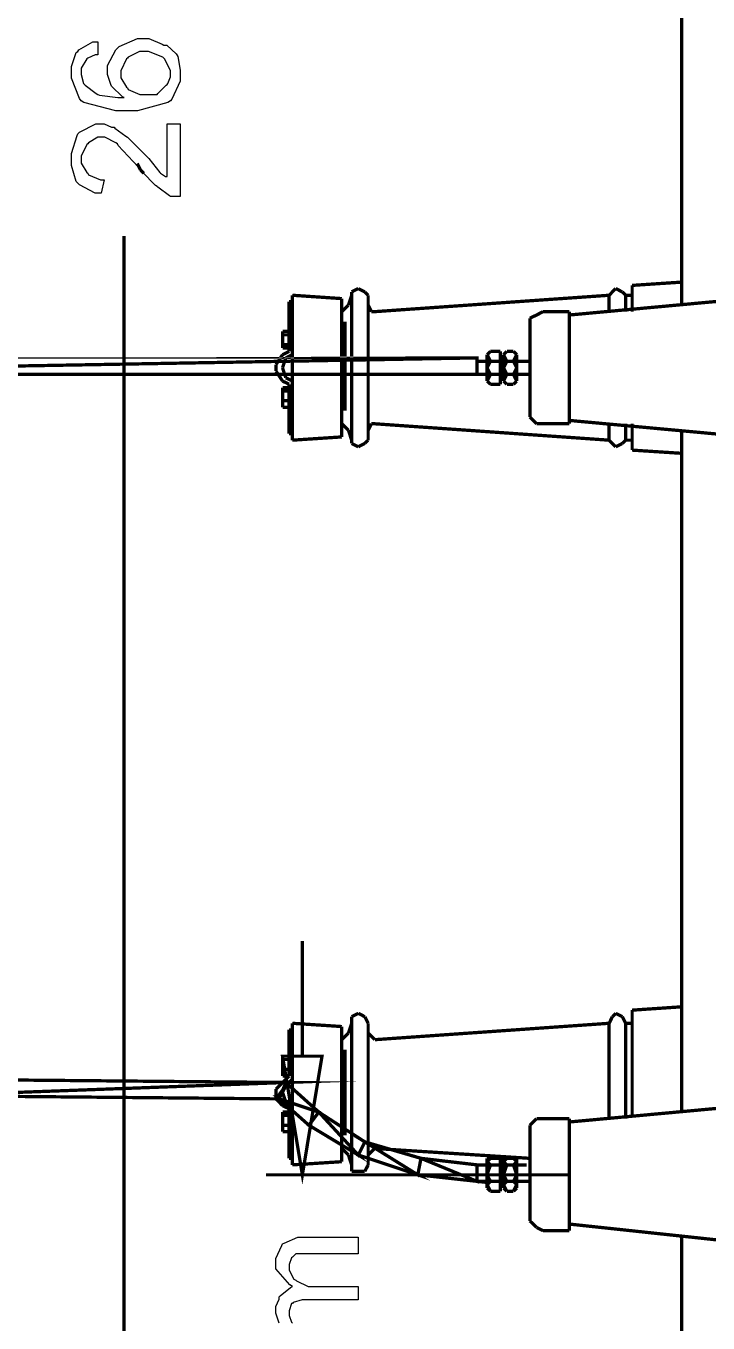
# Model space of a CAD drawing. Header units: metres. Extents: x -593 to 248, y 430 to 1024.
# Drawn here: x -502.99 to -494.22, y 603.92 to 620.61 of the extents above; entities that cross this region are included whole.
import ezdxf

# ---------------------------------------------------------------- set-up
doc = ezdxf.new("R2010")
doc.units = ezdxf.units.M
doc.header["$MEASUREMENT"] = 0
for name, color, linetype in [('C00-00-00-BLACK', 7, 'Continuous'), ('C00-00-FF', 5, 'Continuous'), ('C00-7E-FF', 150, 'Continuous'), ('CFF-00-00', 1, 'Continuous'), ('CFF-7E-00', 30, 'Continuous')]:
    doc.layers.add(name, color=color, linetype=linetype)

msp = doc.modelspace()

# ---------------------------------------------------------------- linework, layer by layer
at = {"layer": 'C00-00-00-BLACK', "const_width": 0.0423}
for points in [[(-494.565, 617.018), (-494.565, 625.749)], [(-494.565, 617.314), (-495.2, 617.272)], [(-495.2, 616.934), (-495.2, 617.272)], [(-499.568, 617.145), (-498.933, 617.102)], [(-499.568, 615.28), (-499.568, 617.145)], [(-498.806, 617.145), (-498.848, 617.018)], [(-498.721, 617.231), (-498.806, 617.188)], [(-498.806, 617.188), (-498.806, 617.145)], [(-498.806, 615.28), (-498.806, 617.145)], [(-498.637, 617.188), (-498.721, 617.231)], [(-498.594, 617.145), (-498.637, 617.188)], [(-498.594, 617.145), (-498.594, 617.018)], [(-498.594, 615.28), (-498.594, 617.145)], [(-495.496, 617.145), (-498.508, 616.934)], [(-496.006, 616.891), (-493.25, 617.145)], [(-495.454, 617.188), (-495.496, 617.145)], [(-495.496, 616.934), (-495.496, 617.145)], [(-495.411, 617.231), (-495.454, 617.188)], [(-495.327, 617.188), (-495.411, 617.231)], [(-495.284, 617.145), (-495.327, 617.188)], [(-495.2, 617.145), (-495.284, 617.145)], [(-495.284, 616.934), (-495.284, 617.145)], [(-499.568, 617.061), (-499.61, 617.061)], [(-499.61, 616.423), (-499.61, 617.061)], [(-498.933, 615.322), (-498.933, 617.102)], [(-498.848, 617.018), (-498.933, 616.934)], [(-498.594, 617.018), (-498.552, 616.934)], [(-498.89, 615.661), (-498.89, 616.806)], [(-498.594, 615.661), (-498.594, 616.806)], [(-498.552, 616.934), (-498.508, 616.934)], [(-496.429, 616.891), (-496.515, 616.849)], [(-496.515, 616.849), (-496.515, 616.722)], [(-496.345, 616.934), (-496.429, 616.891)], [(-496.006, 616.934), (-496.345, 616.934)], [(-496.006, 616.934), (-496.006, 615.491)], [(-499.695, 616.679), (-499.695, 616.636)], [(-499.695, 616.679), (-499.61, 616.679)], [(-499.695, 616.466), (-499.695, 616.679)], [(-499.695, 616.636), (-499.61, 616.636)], [(-499.695, 616.51), (-499.695, 616.636)], [(-496.515, 615.704), (-496.515, 616.722)], [(-499.695, 616.51), (-499.695, 616.466)], [(-499.61, 616.51), (-499.695, 616.51)], [(-499.695, 616.466), (-499.653, 616.466)], [(-499.695, 616.466), (-499.61, 616.466)], [(-499.695, 616.38), (-499.779, 616.253)], [(-499.61, 616.423), (-499.695, 616.38)], [(-499.653, 616.339), (-499.695, 616.211)], [(-499.568, 616.38), (-499.653, 616.339)], [(-498.933, 616.127), (-498.933, 616.296)], [(-498.933, 616.127), (-498.933, 616.296)], [(-497.194, 616.296), (-497.194, 616.127)], [(-497.194, 616.296), (-497.065, 616.296)], [(-497.194, 616.127), (-497.194, 616.296)], [(-497.022, 616.423), (-497.065, 616.38)], [(-497.022, 616.423), (-497.065, 616.38)], [(-497.065, 616.38), (-497.065, 616.041)], [(-497.065, 616.38), (-497.022, 616.296)], [(-497.022, 616.296), (-497.065, 616.211)], [(-496.895, 616.423), (-497.022, 616.423)], [(-497.022, 616.296), (-496.895, 616.296)], [(-497.022, 616.296), (-496.895, 616.296)], [(-496.895, 616.38), (-496.895, 616.423)], [(-496.895, 616.423), (-496.895, 616.38)], [(-496.895, 616.38), (-496.895, 616.041)], [(-496.895, 616.296), (-496.895, 616.38)], [(-496.895, 616.211), (-496.895, 616.296)], [(-496.895, 616.296), (-496.854, 616.296)], [(-496.895, 616.296), (-496.854, 616.296)], [(-496.811, 616.423), (-496.854, 616.38)], [(-496.811, 616.423), (-496.854, 616.38)], [(-496.854, 616.38), (-496.854, 616.041)], [(-496.854, 616.38), (-496.811, 616.296)], [(-496.811, 616.296), (-496.854, 616.211)], [(-496.726, 616.423), (-496.811, 616.423)], [(-496.811, 616.296), (-496.726, 616.296)], [(-496.811, 616.296), (-496.726, 616.296)], [(-496.684, 616.38), (-496.726, 616.423)], [(-496.726, 616.423), (-496.684, 616.38)], [(-496.726, 616.296), (-496.684, 616.38)], [(-496.684, 616.211), (-496.726, 616.296)], [(-496.684, 616.38), (-496.684, 616.041)], [(-496.684, 616.296), (-496.515, 616.296)], [(-499.779, 616.253), (-499.779, 616.169)], [(-499.779, 616.169), (-499.695, 616.041)], [(-499.695, 616.211), (-499.653, 616.084)], [(-497.194, 616.127), (-497.065, 616.127)], [(-497.065, 616.211), (-497.022, 616.127)], [(-497.022, 616.127), (-497.065, 616.041)], [(-497.022, 616.127), (-496.895, 616.127)], [(-497.022, 616.127), (-496.895, 616.127)], [(-496.895, 616.127), (-496.895, 616.211)], [(-496.895, 616.127), (-496.854, 616.127)], [(-496.895, 616.041), (-496.895, 616.127)], [(-496.895, 616.127), (-496.854, 616.127)], [(-496.854, 616.211), (-496.811, 616.127)], [(-496.811, 616.127), (-496.854, 616.041)], [(-496.811, 616.127), (-496.726, 616.127)], [(-496.811, 616.127), (-496.726, 616.127)], [(-496.726, 616.127), (-496.684, 616.211)], [(-496.684, 616.041), (-496.726, 616.127)], [(-496.684, 616.127), (-496.515, 616.127)], [(-499.695, 616.041), (-499.61, 616)], [(-499.695, 615.957), (-499.61, 615.957)], [(-499.695, 615.957), (-499.695, 615.914)], [(-499.695, 615.957), (-499.653, 615.957)], [(-499.695, 615.704), (-499.695, 615.957)], [(-499.653, 616.084), (-499.568, 616.041)], [(-499.61, 615.365), (-499.61, 616)], [(-497.065, 616.041), (-497.022, 616)], [(-497.022, 616), (-497.065, 616.041)], [(-496.895, 616), (-497.022, 616)], [(-496.895, 616), (-496.895, 616.041)], [(-496.895, 616), (-496.895, 616.041)], [(-496.854, 616.041), (-496.811, 616)], [(-496.811, 616), (-496.854, 616.041)], [(-496.726, 616), (-496.811, 616)], [(-496.726, 616), (-496.684, 616.041)], [(-496.726, 616), (-496.684, 616.041)], [(-499.695, 615.914), (-499.61, 615.914)], [(-499.695, 615.914), (-499.695, 615.788)], [(-499.695, 615.788), (-499.61, 615.788)], [(-499.695, 615.788), (-499.695, 615.704)], [(-499.695, 615.704), (-499.61, 615.704)], [(-496.515, 615.704), (-496.515, 615.577)], [(-498.848, 615.407), (-498.933, 615.491)], [(-498.594, 615.407), (-498.552, 615.491)], [(-498.552, 615.491), (-498.508, 615.491)], [(-495.496, 615.28), (-498.508, 615.491)], [(-496.515, 615.577), (-496.429, 615.491)], [(-496.429, 615.491), (-496.345, 615.491)], [(-496.006, 615.491), (-496.345, 615.491)], [(-496.006, 615.534), (-493.25, 615.28)], [(-495.496, 615.28), (-495.496, 615.491)], [(-495.284, 615.28), (-495.284, 615.491)], [(-495.2, 615.152), (-495.2, 615.491)], [(-499.568, 615.365), (-499.61, 615.365)], [(-499.568, 615.28), (-498.933, 615.322)], [(-498.806, 615.28), (-498.848, 615.407)], [(-498.806, 615.28), (-498.806, 615.238)], [(-498.637, 615.238), (-498.594, 615.28)], [(-498.594, 615.28), (-498.594, 615.407)], [(-495.496, 615.28), (-495.454, 615.238)], [(-495.327, 615.238), (-495.284, 615.28)], [(-495.2, 615.28), (-495.284, 615.28)], [(-494.565, 606.633), (-494.565, 615.407)], [(-498.806, 615.238), (-498.721, 615.195)], [(-498.721, 615.195), (-498.637, 615.238)], [(-495.454, 615.238), (-495.411, 615.195)], [(-495.411, 615.195), (-495.327, 615.238)], [(-494.565, 615.111), (-495.2, 615.152)], [(-494.565, 607.988), (-495.2, 607.945)], [(-495.2, 606.591), (-495.2, 607.945)], [(-499.568, 607.776), (-498.933, 607.734)], [(-499.568, 605.954), (-499.568, 607.776)], [(-498.806, 607.776), (-498.848, 607.649)], [(-498.721, 607.904), (-498.806, 607.861)], [(-498.806, 607.861), (-498.806, 607.776)], [(-498.806, 605.954), (-498.806, 607.776)], [(-498.637, 607.861), (-498.721, 607.904)], [(-498.594, 607.776), (-498.637, 607.861)], [(-498.594, 607.776), (-498.594, 607.649)], [(-498.594, 605.954), (-498.594, 607.776)], [(-495.496, 607.776), (-498.508, 607.565)], [(-495.454, 607.861), (-495.496, 607.776)], [(-495.496, 606.549), (-495.496, 607.776)], [(-495.411, 607.904), (-495.454, 607.861)], [(-495.327, 607.861), (-495.411, 607.904)], [(-495.284, 607.776), (-495.327, 607.861)], [(-495.2, 607.776), (-495.284, 607.776)], [(-495.284, 606.549), (-495.284, 607.776)], [(-499.568, 607.692), (-499.61, 607.692)], [(-499.61, 607.099), (-499.61, 607.692)], [(-498.933, 605.995), (-498.933, 607.734)], [(-498.848, 607.649), (-498.933, 607.565)], [(-498.594, 607.649), (-498.508, 607.565)], [(-498.89, 606.334), (-498.89, 607.438)], [(-498.594, 606.334), (-498.594, 607.438)], [(-499.695, 607.353), (-499.61, 607.353)], [(-499.695, 607.142), (-499.695, 607.353)], [(-499.695, 607.353), (-499.695, 607.099)], [(-499.695, 607.353), (-499.653, 607.353)], [(-499.695, 607.31), (-499.61, 607.31)], [(-499.695, 607.183), (-499.61, 607.183)], [(-499.695, 607.099), (-499.695, 607.142)], [(-499.695, 607.099), (-499.61, 607.099)], [(-499.61, 607.099), (-499.695, 607.014)], [(-499.695, 607.014), (-499.779, 606.93)], [(-499.779, 606.803), (-499.653, 606.972)], [(-499.779, 606.93), (-499.779, 606.803)], [(-499.653, 606.972), (-499.695, 606.887)], [(-499.568, 607.056), (-499.653, 606.972)], [(-499.779, 606.803), (-499.695, 606.717)], [(-499.695, 606.887), (-499.653, 606.76)], [(-499.653, 606.76), (-499.568, 606.717)], [(-496.006, 606.506), (-493.25, 606.76)], [(-499.695, 606.717), (-499.61, 606.676)], [(-499.695, 606.633), (-499.653, 606.633)], [(-499.695, 606.633), (-499.695, 606.591)], [(-499.695, 606.633), (-499.61, 606.633)], [(-499.695, 606.421), (-499.695, 606.633)], [(-499.695, 606.591), (-499.61, 606.591)], [(-499.695, 606.591), (-499.695, 606.464)], [(-499.61, 606.038), (-499.61, 606.676)], [(-499.695, 606.38), (-499.695, 606.464)], [(-499.695, 606.464), (-499.61, 606.464)], [(-499.695, 606.421), (-499.695, 606.38)], [(-496.429, 606.549), (-496.515, 606.464)], [(-496.515, 606.464), (-496.515, 606.334)], [(-496.345, 606.549), (-496.429, 606.549)], [(-496.006, 606.549), (-496.345, 606.549)], [(-496.006, 605.107), (-496.006, 606.549)], [(-499.695, 606.38), (-499.61, 606.38)], [(-496.515, 605.319), (-496.515, 606.334)], [(-498.848, 606.081), (-498.933, 606.165)], [(-498.594, 606.081), (-498.552, 606.122)], [(-498.552, 606.122), (-498.508, 606.165)], [(-496.515, 606.038), (-498.508, 606.165)], [(-499.568, 606.038), (-499.61, 606.038)], [(-499.568, 605.954), (-498.933, 605.995)], [(-498.806, 605.954), (-498.848, 606.081)], [(-498.806, 605.954), (-498.806, 605.869)], [(-498.637, 605.869), (-498.594, 605.954)], [(-498.594, 605.954), (-498.594, 606.081)], [(-497.194, 605.742), (-497.194, 605.954)], [(-497.194, 605.954), (-497.065, 605.954)], [(-497.194, 605.742), (-497.194, 605.954)], [(-497.065, 606.038), (-497.065, 605.656)], [(-497.065, 606.038), (-497.022, 606.038)], [(-497.022, 606.038), (-497.065, 605.995)], [(-497.065, 605.995), (-497.022, 605.954)], [(-497.022, 605.954), (-497.065, 605.826)], [(-496.895, 606.038), (-497.022, 606.038)], [(-497.022, 605.954), (-496.895, 605.954)], [(-497.022, 605.954), (-496.895, 605.954)], [(-496.895, 606.038), (-496.895, 605.656)], [(-496.895, 606.038), (-496.854, 606.038)], [(-496.895, 605.995), (-496.895, 606.038)], [(-496.895, 605.954), (-496.895, 605.995)], [(-496.895, 605.826), (-496.895, 605.954)], [(-496.895, 605.954), (-496.854, 605.954)], [(-496.895, 605.954), (-496.854, 605.954)], [(-496.854, 606.038), (-496.854, 605.656)], [(-496.854, 606.038), (-496.811, 606.038)], [(-496.811, 606.038), (-496.854, 605.995)], [(-496.854, 605.995), (-496.811, 605.954)], [(-496.811, 605.954), (-496.854, 605.826)], [(-496.726, 606.038), (-496.811, 606.038)], [(-496.811, 605.954), (-496.726, 605.954)], [(-496.811, 605.954), (-496.726, 605.954)], [(-496.726, 606.038), (-496.684, 606.038)], [(-496.684, 605.995), (-496.726, 606.038)], [(-496.726, 605.954), (-496.684, 605.995)], [(-496.684, 605.826), (-496.726, 605.954)], [(-496.684, 606.038), (-496.684, 605.656)], [(-496.684, 605.954), (-496.557, 605.954)], [(-498.806, 605.869), (-498.721, 605.869)], [(-498.721, 605.869), (-498.637, 605.869)], [(-497.065, 605.826), (-497.022, 605.742)], [(-496.895, 605.742), (-496.895, 605.826)], [(-496.854, 605.826), (-496.811, 605.742)], [(-496.726, 605.742), (-496.684, 605.826)], [(-497.194, 605.742), (-497.065, 605.742)], [(-497.022, 605.742), (-497.065, 605.699)], [(-497.065, 605.699), (-497.022, 605.615)], [(-497.065, 605.656), (-497.022, 605.615)], [(-497.022, 605.742), (-496.895, 605.742)], [(-497.022, 605.742), (-496.895, 605.742)], [(-496.895, 605.615), (-497.022, 605.615)], [(-496.895, 605.742), (-496.854, 605.742)], [(-496.895, 605.699), (-496.895, 605.742)], [(-496.895, 605.742), (-496.854, 605.742)], [(-496.895, 605.615), (-496.895, 605.699)], [(-496.895, 605.656), (-496.895, 605.615)], [(-496.811, 605.742), (-496.854, 605.699)], [(-496.854, 605.699), (-496.811, 605.615)], [(-496.854, 605.656), (-496.811, 605.615)], [(-496.811, 605.742), (-496.726, 605.742)], [(-496.811, 605.742), (-496.726, 605.742)], [(-496.726, 605.615), (-496.811, 605.615)], [(-496.684, 605.699), (-496.726, 605.742)], [(-496.726, 605.615), (-496.684, 605.699)], [(-496.684, 605.656), (-496.726, 605.615)], [(-496.684, 605.742), (-496.515, 605.742)], [(-496.515, 605.319), (-496.515, 605.233)], [(-496.515, 605.233), (-496.429, 605.149)], [(-496.429, 605.149), (-496.345, 605.107)], [(-496.345, 605.107), (-496.006, 605.107)], [(-496.006, 605.192), (-493.25, 604.896)], [(-494.565, 603.749), (-494.565, 605.022)]]:
    msp.add_lwpolyline(points, dxfattribs=at)
at = {"layer": 'C00-00-FF', "const_width": 0.0423}
for points in [[(-501.563, 618.841), (-501.52, 618.756)], [(-501.52, 618.756), (-501.478, 618.715)]]:
    msp.add_lwpolyline(points, dxfattribs=at)
at = {"layer": 'C00-7E-FF', "const_width": 0.0423}
for points in [[(-501.732, 590.779), (-501.732, 617.907)], [(-499.44, 607.353), (-499.44, 608.837)], [(-496.006, 605.826), (-499.906, 605.826)]]:
    msp.add_lwpolyline(points, dxfattribs=at)
msp.add_lwpolyline([(-499.695, 607.353), (-499.187, 607.353), (-499.44, 605.826), (-499.695, 607.353)], close=True, dxfattribs=at)
at = {"layer": 'C00-7E-FF'}
msp.add_lwpolyline([(-499.695, 607.353), (-499.187, 607.353), (-499.44, 605.826), (-499.695, 607.353)], close=True, dxfattribs=at)
at = {"layer": 'CFF-00-00', "const_width": 0.0423}
for points in [[(-497.194, 616.127), (-497.194, 616.339), (-509.195, 616.127), (-497.194, 616.127)], [(-497.194, 616.339), (-509.195, 616.127), (-509.195, 616.339), (-497.194, 616.339)], [(-499.737, 606.803), (-499.653, 607.014), (-504.232, 606.845), (-499.737, 606.803)], [(-499.653, 607.014), (-504.232, 606.845), (-504.232, 607.056), (-499.653, 607.014)], [(-499.229, 606.633), (-499.737, 606.803), (-499.653, 607.014), (-499.229, 606.633)], [(-499.356, 606.464), (-499.229, 606.633), (-499.737, 606.803), (-499.356, 606.464)], [(-499.356, 606.464), (-499.229, 606.633), (-498.721, 606.081), (-499.356, 606.464)], [(-499.229, 606.633), (-498.721, 606.081), (-498.637, 606.25), (-499.229, 606.633)], [(-498.637, 606.25), (-497.956, 605.826), (-497.915, 606.038), (-498.637, 606.25)], [(-498.721, 606.081), (-498.637, 606.25), (-497.956, 605.826), (-498.721, 606.081)], [(-497.915, 606.038), (-497.194, 605.742), (-497.194, 605.954), (-497.915, 606.038)], [(-497.956, 605.826), (-497.915, 606.038), (-497.194, 605.742), (-497.956, 605.826)]]:
    msp.add_lwpolyline(points, close=True, dxfattribs=at)
at = {"layer": 'CFF-00-00'}
for points in [[(-497.194, 616.127), (-497.194, 616.339), (-509.195, 616.127), (-497.194, 616.127)], [(-497.194, 616.339), (-509.195, 616.127), (-509.195, 616.339), (-497.194, 616.339)], [(-499.653, 607.014), (-504.232, 606.845), (-504.232, 607.056), (-499.653, 607.014)], [(-499.737, 606.803), (-499.653, 607.014), (-504.232, 606.845), (-499.737, 606.803)], [(-499.229, 606.633), (-499.737, 606.803), (-499.653, 607.014), (-499.229, 606.633)], [(-499.356, 606.464), (-499.229, 606.633), (-499.737, 606.803), (-499.356, 606.464)], [(-499.356, 606.464), (-499.229, 606.633), (-498.721, 606.081), (-499.356, 606.464)], [(-499.229, 606.633), (-498.721, 606.081), (-498.637, 606.25), (-499.229, 606.633)], [(-498.721, 606.081), (-498.637, 606.25), (-497.956, 605.826), (-498.721, 606.081)], [(-498.637, 606.25), (-497.956, 605.826), (-497.915, 606.038), (-498.637, 606.25)], [(-497.956, 605.826), (-497.915, 606.038), (-497.194, 605.742), (-497.956, 605.826)], [(-497.915, 606.038), (-497.194, 605.742), (-497.194, 605.954), (-497.915, 606.038)]]:
    msp.add_lwpolyline(points, close=True, dxfattribs=at)
at = {"layer": 'CFF-7E-00'}
for points in [[(-502.071, 620.407), (-502.071, 620.239), (-502.103, 620.239), (-502.198, 620.196), (-502.198, 620.196), (-502.209, 620.186), (-502.282, 620.066), (-502.282, 620.027), (-502.282, 619.985), (-502.252, 619.868), (-502.241, 619.857), (-502.231, 619.847), (-502.093, 619.741), (-502.071, 619.73), (-502.05, 619.72), (-501.812, 619.688), (-501.732, 619.688), (-501.754, 619.699), (-501.892, 619.836), (-501.902, 619.857), (-501.902, 619.857), (-501.944, 619.985), (-501.944, 620.027), (-501.944, 620.101), (-501.839, 620.302), (-501.817, 620.323), (-501.797, 620.345), (-501.558, 620.45), (-501.478, 620.45), (-501.415, 620.45), (-501.244, 620.377), (-501.222, 620.365), (-501.181, 620.365), (-501.064, 620.25), (-501.052, 620.239), (-501.043, 620.218), (-501.01, 620.043), (-501.01, 619.984), (-501.01, 619.9), (-501.116, 619.668), (-501.137, 619.646), (-501.169, 619.626), (-501.56, 619.518), (-501.689, 619.518), (-501.838, 619.518), (-502.25, 619.626), (-502.282, 619.646), (-502.304, 619.678), (-502.41, 619.939), (-502.41, 620.027), (-502.41, 620.09), (-502.346, 620.27), (-502.325, 620.28), (-502.315, 620.302), (-502.133, 620.407), (-502.071, 620.407)], [(-501.478, 619.73), (-501.436, 619.73), (-501.339, 619.73), (-501.306, 619.73), (-501.297, 619.741), (-501.19, 619.847), (-501.179, 619.857), (-501.17, 619.868), (-501.137, 619.955), (-501.137, 619.984), (-501.137, 620.038), (-501.213, 620.186), (-501.222, 620.196), (-501.233, 620.207), (-501.418, 620.28), (-501.478, 620.28), (-501.532, 620.28), (-501.68, 620.207), (-501.689, 620.196), (-501.7, 620.186), (-501.775, 620.035), (-501.775, 619.984), (-501.775, 619.942), (-501.7, 619.825), (-501.689, 619.814), (-501.68, 619.793), (-501.529, 619.73), (-501.478, 619.73)], [(-501.179, 619.349), (-501.01, 619.349), (-501.01, 618.415), (-501.042, 618.415), (-501.113, 618.415), (-501.137, 618.415), (-501.148, 618.426), (-501.297, 618.534), (-501.306, 618.545), (-501.328, 618.556), (-501.499, 618.735), (-501.52, 618.756), (-501.553, 618.799), (-501.808, 619.074), (-501.817, 619.095), (-501.839, 619.106), (-501.981, 619.18), (-502.028, 619.18), (-502.071, 619.18), (-502.188, 619.106), (-502.198, 619.095), (-502.209, 619.085), (-502.282, 618.935), (-502.282, 618.884), (-502.282, 618.843), (-502.209, 618.726), (-502.198, 618.715), (-502.188, 618.694), (-502.036, 618.629), (-501.986, 618.629), (-502.028, 618.457), (-502.103, 618.457), (-502.304, 618.566), (-502.325, 618.588), (-502.346, 618.61), (-502.41, 618.817), (-502.41, 618.884), (-502.41, 618.969), (-502.336, 619.201), (-502.325, 619.222), (-502.304, 619.244), (-502.097, 619.349), (-502.028, 619.349), (-501.987, 619.349), (-501.892, 619.307), (-501.859, 619.307), (-501.849, 619.297), (-501.711, 619.191), (-501.689, 619.18), (-501.68, 619.171), (-501.467, 618.957), (-501.436, 618.925), (-501.415, 618.905), (-501.274, 618.726), (-501.263, 618.715), (-501.263, 618.715), (-501.201, 618.672), (-501.179, 618.672), (-501.179, 619.349)]]:
    msp.add_lwpolyline(points, close=True, dxfattribs=at)
msp.add_lwpolyline([(-499.737, 603.918), (-499.779, 604.047), (-499.779, 604.088), (-499.779, 604.131), (-499.737, 604.226), (-499.737, 604.257), (-499.727, 604.269), (-499.591, 604.377), (-499.568, 604.387), (-499.6, 604.409), (-499.779, 604.616), (-499.779, 604.683), (-499.779, 604.747), (-499.706, 604.916), (-499.695, 604.937), (-499.675, 604.948), (-499.5, 605.022), (-499.44, 605.022), (-498.721, 605.022), (-498.721, 604.81), (-499.356, 604.81), (-499.399, 604.81), (-499.494, 604.81), (-499.526, 604.81), (-499.526, 604.81), (-499.568, 604.768), (-499.568, 604.768), (-499.58, 604.758), (-499.61, 604.671), (-499.61, 604.641), (-499.61, 604.599), (-499.548, 604.482), (-499.526, 604.471), (-499.516, 604.461), (-499.364, 604.387), (-499.314, 604.387), (-498.721, 604.387), (-498.721, 604.215), (-499.399, 604.215), (-499.442, 604.215), (-499.559, 604.183), (-499.568, 604.172), (-499.58, 604.172), (-499.61, 604.077), (-499.61, 604.045), (-499.61, 604.014), (-499.58, 603.93), (-499.568, 603.918)], dxfattribs=at)

doc.saveas('drawing.dxf')
